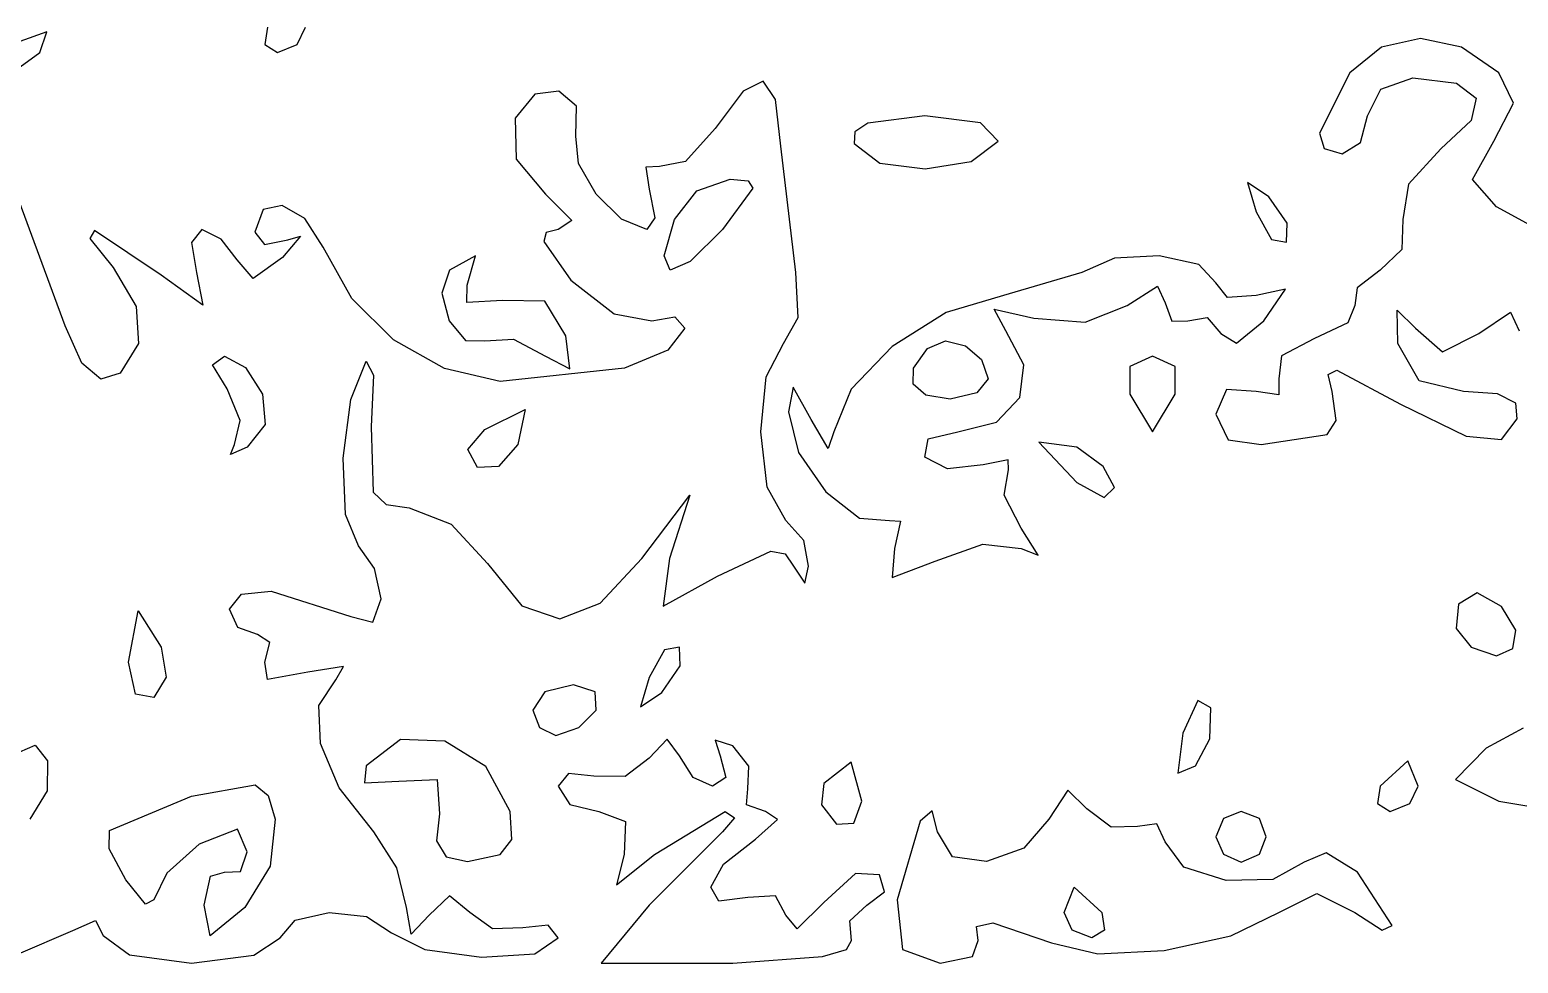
# Model space of a CAD drawing. Extents: x 0 to 282, y 0 to 282.
# Drawn here: x 14.5 to 35.26, y 0 to 13.02 of the extents above; entities that cross this region are included whole.
import ezdxf

# ---------------------------------------------------------------- set-up
doc = ezdxf.new("R2010")
doc.units = 0

msp = doc.modelspace()

# ---------------------------------------------------------------- linework, layer by layer
at = {"layer": 'Layer 1'}
for p, q in [((14.73727, 12.991042), (13.9347, 12.7)), ((14.640256, 12.7), (14.73727, 12.991042)), ((17.8153, 13.0528), (17.780022, 12.810265)), ((18.229814, 12.810265), (18.344467, 13.0528)), ((33.901942, 12.894047), (33.358443, 12.774984)), ((34.471898, 12.774984), (33.901942, 12.894047)), ((14.313937, 12.461875), (14.640256, 12.7)), ((17.780022, 12.810265), (17.956411, 12.700022)), ((17.956411, 12.700022), (18.229814, 12.810265)), ((33.358443, 12.774984), (32.914163, 12.417797)), ((34.995553, 12.417797), (34.471898, 12.774984)), ((24.729699, 12.298722), (24.450784, 12.163674)), ((24.902781, 12.043508), (24.729699, 12.298722)), ((32.914163, 12.417797), (32.490829, 11.575539)), ((33.346316, 12.188491), (33.796108, 12.347241)), ((33.796108, 12.347241), (34.402447, 12.272275)), ((34.402447, 12.272275), (34.678056, 12.065018)), ((35.1984, 11.994463), (34.995553, 12.417797)), ((21.543673, 12.121231), (21.272475, 11.782784)), ((21.881017, 12.16202), (21.543673, 12.121231)), ((22.125757, 11.951456), (21.881017, 12.16202)), ((24.450784, 12.163674), (24.059421, 11.641671)), ((33.161108, 11.818074), (33.346316, 12.188491)), ((34.678056, 12.065018), (34.609705, 11.751928)), ((22.119142, 11.535839), (22.125757, 11.951456)), ((24.976644, 11.394726), (24.902781, 12.043508)), ((34.924997, 11.465296), (35.1984, 11.994463)), ((21.272475, 11.782784), (21.285704, 11.21393)), ((24.059421, 11.641671), (23.644906, 11.17865)), ((26.18931, 11.716632), (26.010166, 11.594813)), ((26.98747, 11.818056), (26.18931, 11.716632)), ((27.763585, 11.721042), (26.98747, 11.818056)), ((28.01053, 11.465278), (27.763585, 11.721042)), ((33.064094, 11.447657), (33.161108, 11.818074)), ((34.609705, 11.751928), (34.184164, 11.359463)), ((22.154419, 11.153295), (22.119142, 11.535839)), ((26.010166, 11.594813), (25.999692, 11.43)), ((25.999692, 11.43), (25.9997, 11.43)), ((25.9997, 11.43), (26.358542, 11.1577)), ((27.631848, 11.181953), (28.01053, 11.465278)), ((32.490829, 11.575539), (32.556975, 11.361116)), ((32.80833, 11.288907), (33.064094, 11.447657)), ((34.625136, 10.927309), (34.924997, 11.465296)), ((21.285704, 11.21393), (21.695809, 10.724454)), ((25.188311, 9.630836), (24.976644, 11.394726)), ((32.556975, 11.361116), (32.80833, 11.288907)), ((34.184164, 11.359463), (33.734372, 10.865574)), ((22.401364, 10.724449), (22.154419, 11.153295)), ((23.283309, 11.112504), (23.09369, 11.099275)), ((23.09369, 11.099275), (23.142198, 10.795004)), ((23.644906, 11.17865), (23.283309, 11.112504)), ((26.358542, 11.1577), (26.991888, 11.077222)), ((26.991888, 11.077222), (27.631848, 11.181953)), ((23.803733, 10.772957), (24.271164, 10.936117)), ((24.588664, 10.808235), (24.165331, 10.230561)), ((24.271164, 10.936117), (24.522518, 10.91021)), ((24.522518, 10.91021), (24.588664, 10.808235)), ((31.785289, 10.689166), (31.485428, 10.887603)), ((31.485428, 10.887603), (31.6089, 10.477499)), ((33.734372, 10.865574), (33.654997, 10.371685)), ((34.960275, 10.548073), (34.625136, 10.927309)), ((14.993019, 8.89001), (14.318331, 10.715636)), ((21.695809, 10.724454), (22.061816, 10.358447)), ((22.754142, 10.374978), (22.401364, 10.724449)), ((23.142198, 10.795004), (23.217163, 10.393719)), ((23.495052, 10.371672), (23.803733, 10.772957)), ((32.041053, 10.318749), (31.785289, 10.689166)), ((17.752959, 10.509477), (17.638857, 10.195284)), ((18.022503, 10.565701), (17.752959, 10.509477)), ((18.33835, 10.3838), (18.022503, 10.565701)), ((18.591358, 9.983617), (18.33835, 10.3838)), ((23.217163, 10.393719), (23.10692, 10.230559)), ((31.6089, 10.4775), (31.820567, 10.093854)), ((31.6089, 10.477499), (31.6089, 10.4775)), ((35.429359, 10.294515), (34.960275, 10.548073)), ((15.403128, 10.217333), (15.336431, 10.106538)), ((16.333579, 9.595562), (15.403128, 10.217333)), ((16.898023, 10.230563), (16.756912, 10.049764)), ((17.171426, 10.098271), (16.898023, 10.230563)), ((17.638857, 10.195284), (17.775559, 10.023305)), ((21.701321, 10.189775), (21.669351, 10.062996)), ((21.872198, 10.230565), (21.701321, 10.189775)), ((22.061816, 10.358447), (21.872198, 10.230565)), ((23.10692, 10.230559), (22.754142, 10.374978)), ((23.351734, 9.863451), (23.495052, 10.371672)), ((24.16533, 10.230561), (23.713333, 9.786281)), ((24.165331, 10.230561), (24.16533, 10.230561)), ((32.032234, 10.054166), (32.041053, 10.318749)), ((33.654997, 10.371685), (33.641768, 9.952761)), ((15.336431, 10.106538), (15.663301, 9.701395)), ((16.756912, 10.049764), (16.827468, 9.63084)), ((17.391912, 9.807229), (17.171426, 10.098271)), ((17.775559, 10.023305), (18.097468, 10.089451)), ((18.273857, 10.137958), (18.026912, 9.842506)), ((18.097468, 10.089451), (18.273857, 10.137958)), ((18.992095, 9.269795), (18.591358, 9.983617)), ((21.669351, 10.062996), (22.048587, 9.525009)), ((31.820567, 10.093854), (32.032234, 10.054166)), ((17.616808, 9.547055), (17.391912, 9.807229)), ((18.026912, 9.842506), (17.616808, 9.547055)), ((20.716897, 9.864557), (20.355299, 9.66612)), ((20.602244, 9.454453), (20.716897, 9.864557)), ((23.433314, 9.666116), (23.351734, 9.863451)), ((23.713333, 9.786281), (23.433314, 9.666116)), ((29.630565, 9.832026), (29.174713, 9.630832)), ((30.255091, 9.864548), (29.630565, 9.832026)), ((30.806858, 9.744934), (30.255091, 9.864548)), ((33.641768, 9.952761), (33.337497, 9.666129)), ((15.663301, 9.701395), (15.98521, 9.158999)), ((16.911253, 9.176638), (16.333579, 9.595562)), ((16.827468, 9.63084), (16.911253, 9.176638)), ((20.3553, 9.66612), (20.248915, 9.343108)), ((20.355299, 9.66612), (20.3553, 9.66612)), ((25.219179, 9.004656), (25.188311, 9.630836)), ((29.1747, 9.63084), (28.08109, 9.31334)), ((29.174713, 9.630832), (29.1747, 9.63084)), ((31.044433, 9.489721), (30.806858, 9.744934)), ((33.337497, 9.666129), (33.015587, 9.419184)), ((20.597834, 9.216328), (20.602244, 9.454453)), ((22.048587, 9.525009), (22.652719, 9.057579)), ((29.80971, 9.172222), (30.233043, 9.441215)), ((30.233043, 9.441215), (30.338877, 9.207499)), ((31.207593, 9.282464), (31.044433, 9.489721)), ((32.018982, 9.401527), (31.608878, 9.313332)), ((31.714711, 8.960554), (32.018982, 9.401527)), ((33.015587, 9.419184), (32.984719, 9.17224)), ((15.98521, 9.158999), (16.016079, 8.643065)), ((19.574732, 8.691571), (18.992095, 9.269795)), ((20.248915, 9.343108), (20.35089, 8.960565)), ((21.096133, 9.242786), (20.597834, 9.216328)), ((21.682626, 9.233966), (21.096133, 9.242786)), ((21.978078, 8.748897), (21.682626, 9.233966)), ((28.08109, 9.31334), (27.285134, 9.075215)), ((29.223216, 8.938506), (29.80971, 9.172222)), ((30.338877, 9.207499), (30.431481, 8.951735)), ((31.608878, 9.313332), (31.207593, 9.282464)), ((32.984719, 9.17224), (32.887705, 8.929705)), ((20.35089, 8.960565), (20.578542, 8.683855)), ((22.652719, 9.057579), (23.177477, 8.960564)), ((23.177477, 8.960564), (23.499387, 9.013481)), ((23.499387, 9.013481), (23.636088, 8.854731)), ((25.011922, 8.643058), (25.219179, 9.004656)), ((27.285134, 9.075215), (26.528868, 8.598964)), ((28.116374, 8.819444), (27.953214, 9.119305)), ((27.953214, 9.119305), (28.50443, 8.995833)), ((28.50443, 8.995833), (29.223216, 8.938506)), ((30.431481, 8.951735), (30.656377, 8.960554)), ((30.656377, 8.960554), (30.92537, 9.004652)), ((30.92537, 9.004652), (31.114988, 8.784165)), ((31.335474, 8.647464), (31.714711, 8.960554)), ((32.887705, 8.929705), (32.420274, 8.713629)), ((33.58444, 8.643073), (33.57562, 9.106094)), ((33.57562, 9.106094), (33.831385, 8.85474)), ((34.71333, 8.784184), (35.154302, 9.079636)), ((35.154302, 9.079636), (35.277775, 8.819462)), ((15.227288, 8.370213), (14.993019, 8.89001)), ((22.035405, 8.290286), (21.978078, 8.748897)), ((23.636088, 8.854731), (23.402373, 8.55046)), ((28.368829, 8.34595), (28.116374, 8.819444)), ((31.114988, 8.784165), (31.335474, 8.647464)), ((33.831385, 8.85474), (34.206211, 8.52842)), ((34.206211, 8.52842), (34.71333, 8.784184)), ((16.016079, 8.643065), (15.761968, 8.230204)), ((20.283044, 8.29194), (19.574732, 8.691571)), ((20.578542, 8.683855), (20.849189, 8.678342)), ((20.849189, 8.678342), (21.246064, 8.7048)), ((21.246064, 8.7048), (21.695856, 8.466675)), ((23.402373, 8.55046), (22.798242, 8.299106)), ((24.774348, 8.177829), (25.011922, 8.643058)), ((26.528868, 8.598964), (25.95781, 8.003651)), ((26.829276, 8.29855), (27.022753, 8.572504)), ((27.022753, 8.572504), (27.274107, 8.679991)), ((27.274107, 8.679991), (27.55192, 8.612191)), ((27.55192, 8.612191), (27.776816, 8.418715)), ((32.420274, 8.713629), (31.961663, 8.471094)), ((33.884301, 8.122725), (33.58444, 8.643073)), ((15.491321, 8.144766), (15.227288, 8.370213)), ((17.047997, 8.343194), (17.215566, 8.466666)), ((17.250844, 8.008055), (17.047997, 8.343194)), ((17.215566, 8.466666), (17.506608, 8.307916)), ((17.506608, 8.307916), (17.744733, 7.937499)), ((18.976112, 7.859777), (19.191086, 8.396112)), ((19.191086, 8.396112), (19.292509, 8.202084)), ((21.695856, 8.466675), (22.035405, 8.290286)), ((27.776816, 8.418715), (27.86942, 8.14917)), ((28.3104, 7.888993), (28.368829, 8.34595)), ((30.1625, 8.466667), (29.845, 8.321146)), ((29.845, 8.321146), (29.845, 7.9375)), ((30.48, 8.321146), (30.1625, 8.466667)), ((30.48, 7.9375), (30.48, 8.321146)), ((31.961663, 8.471094), (31.926385, 8.149184)), ((15.761968, 8.230204), (15.491321, 8.144766)), ((19.292509, 8.202084), (19.261642, 7.478889)), ((21.060808, 8.113897), (20.283044, 8.29194)), ((22.798242, 8.299106), (21.060808, 8.113897)), ((24.698832, 7.40833), (24.774348, 8.177829)), ((26.824315, 8.074205), (26.829276, 8.29855)), ((27.86942, 8.14917), (27.71067, 7.955142)), ((27.86942, 8.14917), (27.86942, 8.14917)), ((31.926385, 8.149184), (31.926385, 7.928698)), ((32.612648, 8.208164), (32.733365, 8.268247)), ((32.667219, 7.972795), (32.612648, 8.208164)), ((32.733365, 8.268247), (33.61972, 7.796406)), ((34.501663, 7.972795), (33.884301, 8.122725)), ((17.436052, 7.567082), (17.250844, 8.008055)), ((17.744733, 7.9375), (17.78442, 7.514166)), ((17.744733, 7.937499), (17.744733, 7.9375)), ((25.148626, 8.034521), (25.08248, 7.690562)), ((25.39998, 7.584729), (25.148626, 8.034521)), ((25.95781, 8.003651), (25.71748, 7.40834)), ((26.997948, 7.922621), (26.824315, 8.074205)), ((27.340253, 7.866948), (26.997948, 7.922621)), ((27.71067, 7.955142), (27.340253, 7.866948)), ((29.845, 7.9375), (30.1625, 7.408333)), ((29.845, 7.9375), (29.845, 7.9375)), ((30.1625, 7.408333), (30.48, 7.9375)), ((31.194371, 7.999253), (31.04444, 7.655295)), ((31.608885, 7.972795), (31.194371, 7.999253)), ((31.926385, 7.928698), (31.608885, 7.972795)), ((32.724545, 7.5671), (32.667219, 7.972795)), ((34.976259, 7.942478), (34.501663, 7.972795)), ((35.229267, 7.809635), (34.976259, 7.942478)), ((18.873586, 7.042324), (18.976112, 7.859777)), ((20.849181, 7.443611), (21.409216, 7.721423)), ((21.409216, 7.721423), (21.307792, 7.231944)), ((25.08248, 7.690562), (25.223591, 7.121156)), ((27.987389, 7.544484), (28.3104, 7.888993)), ((33.61972, 7.796406), (34.536943, 7.351024)), ((35.250765, 7.590803), (35.229267, 7.809635)), ((17.356677, 7.231943), (17.436052, 7.567082)), ((17.78442, 7.514166), (17.533066, 7.196666)), ((19.261642, 7.478889), (19.2881, 6.570485)), ((25.638105, 7.179034), (25.39998, 7.584729)), ((27.446096, 7.408334), (27.987389, 7.544484)), ((31.04444, 7.655295), (31.216419, 7.298107)), ((32.596663, 7.373072), (32.724545, 7.5671)), ((35.03083, 7.302517), (35.250765, 7.590803)), ((20.611056, 7.165798), (20.849181, 7.443611)), ((24.78868, 6.638834), (24.698832, 7.40833)), ((25.71748, 7.40834), (25.638105, 7.179034)), ((26.987485, 7.055556), (27.031582, 7.31132)), ((27.031582, 7.31132), (27.446096, 7.408334)), ((31.216419, 7.298107), (31.67944, 7.231961)), ((31.67944, 7.231961), (32.596663, 7.373072)), ((34.536943, 7.351024), (35.03083, 7.302517)), ((17.299351, 7.095242), (17.356677, 7.231943)), ((17.533066, 7.196666), (17.299351, 7.095242)), ((20.743348, 6.914444), (20.611056, 7.165798)), ((21.307793, 7.231944), (21.0388, 6.927673)), ((21.307792, 7.231944), (21.307793, 7.231944)), ((25.223591, 7.121156), (25.602827, 6.574901)), ((28.575, 7.26723), (29.104167, 6.702785)), ((29.104167, 7.196674), (28.575, 7.26723)), ((28.575, 7.26723), (28.575, 7.26723)), ((29.474584, 6.927681), (29.104167, 7.196674)), ((18.903352, 6.257945), (18.873586, 7.042324)), ((21.0388, 6.927673), (20.743348, 6.914444)), ((27.300575, 6.896806), (26.987485, 7.055556)), ((27.798874, 6.949723), (27.300575, 6.896806)), ((28.147242, 7.020278), (27.798874, 6.949723)), ((28.094325, 6.526389), (28.151652, 6.879167)), ((28.151652, 6.879167), (28.147242, 7.020278)), ((29.633334, 6.632229), (29.474584, 6.927681)), ((29.104167, 6.702785), (29.487813, 6.495528)), ((19.2881, 6.570485), (19.470001, 6.397403)), ((23.036369, 5.644442), (23.706647, 6.526387)), ((23.706647, 6.526387), (23.424425, 5.644442)), ((25.0472, 6.173608), (24.78868, 6.638834)), ((25.602827, 6.574901), (26.074667, 6.207239)), ((28.328041, 6.067778), (28.094325, 6.526389)), ((29.487813, 6.495528), (29.633334, 6.632229)), ((19.085253, 5.820832), (18.903352, 6.257945)), ((19.470001, 6.397403), (19.790809, 6.349999)), ((19.790809, 6.349999), (20.377302, 6.120693)), ((20.377302, 6.120693), (20.884419, 5.573887)), ((25.298554, 5.895796), (25.0472, 6.173608)), ((26.074667, 6.207239), (26.49359, 6.173612)), ((26.49359, 6.173612), (26.64793, 6.164792)), ((26.64793, 6.164792), (26.564146, 5.785556)), ((28.566166, 5.688542), (28.328041, 6.067778)), ((19.310149, 5.503331), (19.085253, 5.820832)), ((25.3647, 5.538608), (25.298554, 5.895796)), ((27.128591, 5.609167), (27.79446, 5.842882)), ((27.79446, 5.842882), (28.328041, 5.785556)), ((22.457037, 5.023221), (23.036369, 5.644442)), ((23.424425, 5.644442), (23.33623, 4.978574)), ((24.094703, 5.397497), (24.835536, 5.745866)), ((24.835536, 5.745866), (25.03728, 5.710036)), ((25.03728, 5.710036), (25.153033, 5.538608)), ((26.564146, 5.785556), (26.528868, 5.379861)), ((26.528868, 5.379861), (27.128591, 5.609167)), ((28.328041, 5.785556), (28.566166, 5.688542)), ((19.402753, 5.079998), (19.310149, 5.503331)), ((20.884419, 5.573887), (21.364527, 4.984638)), ((25.153033, 5.538608), (25.311783, 5.300483)), ((25.311783, 5.300483), (25.3647, 5.538608)), ((23.33623, 4.978574), (24.094703, 5.397497)), ((17.286089, 4.938886), (17.451454, 5.145592)), ((17.451454, 5.145592), (17.868172, 5.19024)), ((17.868172, 5.19024), (18.979419, 4.833053)), ((19.28369, 4.758088), (19.402753, 5.079998)), ((21.364527, 4.984638), (21.894245, 4.802185)), ((21.894245, 4.802185), (22.457037, 5.023221)), ((34.4311, 5.00945), (34.400232, 4.669901)), ((34.691274, 5.16379), (34.4311, 5.00945)), ((34.4311, 5.00945), (34.4311, 5.00945)), ((35.030823, 4.974172), (34.691274, 5.16379)), ((15.874972, 4.198048), (16.011674, 4.912423)), ((16.011674, 4.912423), (16.333583, 4.409715)), ((17.400742, 4.683122), (17.286089, 4.938886)), ((18.979419, 4.833053), (19.28369, 4.758088)), ((35.232568, 4.642891), (35.030823, 4.974172)), ((17.674145, 4.586108), (17.400742, 4.683122)), ((17.846124, 4.471455), (17.674145, 4.586108)), ((34.400232, 4.669901), (34.607489, 4.409727)), ((35.189573, 4.387678), (35.232568, 4.642891)), ((16.333583, 4.409715), (16.399729, 3.990791)), ((16.333583, 4.409715), (16.333583, 4.409715)), ((17.779978, 4.198052), (17.846124, 4.471455)), ((23.353867, 4.370035), (23.1422, 3.986389)), ((23.565534, 4.409723), (23.353867, 4.370035)), ((23.574353, 4.14514), (23.565534, 4.409723)), ((34.607489, 4.409727), (34.961369, 4.284601)), ((34.961369, 4.284601), (35.189573, 4.387678)), ((15.971986, 3.752665), (15.874972, 4.198048)), ((17.815256, 3.955517), (17.779978, 4.198052)), ((16.399729, 3.990791), (16.22775, 3.704159)), ((18.379701, 4.056941), (17.815256, 3.955517)), ((18.878, 4.136316), (18.379701, 4.056941)), ((18.532937, 3.595574), (18.767757, 3.951108)), ((18.767757, 3.951108), (18.878, 4.136316)), ((23.1422, 3.98639), (23.018728, 3.576286)), ((23.1422, 3.986389), (23.1422, 3.98639)), ((23.318589, 3.774723), (23.574353, 4.14514)), ((16.22775, 3.704159), (15.971986, 3.752665)), ((21.68266, 3.783544), (21.5195, 3.52778)), ((22.083945, 3.880558), (21.68266, 3.783544)), ((22.388216, 3.783544), (22.083945, 3.880558)), ((22.401445, 3.52778), (22.388216, 3.783544)), ((23.018728, 3.576286), (23.318589, 3.774723)), ((18.556089, 3.064752), (18.532937, 3.595574)), ((30.793157, 3.664481), (30.5859, 3.21028)), ((30.973956, 3.563058), (30.793157, 3.664481)), ((30.960726, 3.130905), (30.973956, 3.563058)), ((21.5195, 3.52778), (21.612104, 3.285245)), ((21.5195, 3.52778), (21.5195, 3.52778)), ((22.15891, 3.285245), (22.401445, 3.52778)), ((19.669007, 3.118779), (19.191104, 2.75167)), ((20.289123, 3.095628), (19.669007, 3.118779)), ((21.612104, 3.285245), (21.837, 3.175002)), ((21.837, 3.175002), (22.15891, 3.285245)), ((23.393558, 3.12649), (23.142203, 2.857497)), ((23.565537, 2.892775), (23.393558, 3.12649)), ((30.5859, 3.21028), (30.515345, 2.650245)), ((30.5859, 3.21028), (30.5859, 3.21028)), ((30.762289, 2.751669), (30.960726, 3.130905)), ((35.335088, 3.276442), (34.81915, 2.99863)), ((14.362435, 2.950096), (14.572448, 3.039944)), ((14.572448, 3.039944), (14.746081, 2.822212)), ((18.817366, 2.447941), (18.556089, 3.064752)), ((20.862937, 2.741748), (20.289123, 3.095628)), ((24.30637, 3.033886), (24.059426, 3.108851)), ((24.059426, 3.108851), (24.129981, 2.892775)), ((24.531266, 2.747253), (24.30637, 3.033886)), ((34.81915, 2.99863), (34.391407, 2.562067)), ((14.746081, 2.822212), (14.741671, 2.403287)), ((19.1911, 2.75167), (19.169051, 2.513545)), ((19.191104, 2.75167), (19.1911, 2.75167)), ((21.201934, 2.11667), (20.862937, 2.741748)), ((23.1422, 2.8575), (22.807061, 2.601736)), ((23.142203, 2.857497), (23.1422, 2.8575)), ((23.755155, 2.588504), (23.565537, 2.892775)), ((24.129981, 2.892775), (24.209356, 2.588504)), ((24.518037, 2.434163), (24.531266, 2.747253)), ((25.960046, 2.804581), (25.5764, 2.50472)), ((26.105567, 2.257775), (25.960046, 2.804581)), ((30.515345, 2.650245), (30.762289, 2.751669)), ((33.725556, 2.822228), (33.3375, 2.46945)), ((33.866667, 2.46945), (33.725556, 2.822228)), ((19.169051, 2.513545), (19.649711, 2.540003)), ((19.649711, 2.540003), (20.183288, 2.562052)), ((20.183288, 2.562052), (20.214156, 2.081392)), ((22.01331, 2.645833), (21.872199, 2.469444)), ((22.366088, 2.610555), (22.01331, 2.645833)), ((22.807061, 2.601736), (22.366088, 2.610555)), ((24.024148, 2.469441), (23.755155, 2.588504)), ((24.209356, 2.588504), (24.024148, 2.469441)), ((25.5764, 2.50472), (25.545532, 2.209268)), ((25.5764, 2.50472), (25.5764, 2.50472)), ((34.391407, 2.562067), (34.995539, 2.257796)), ((14.741671, 2.403287), (14.499136, 2.010823)), ((15.610384, 1.852074), (16.756913, 2.328326)), ((16.756913, 2.328326), (17.643267, 2.487077)), ((17.643267, 2.487077), (17.823515, 2.338248)), ((17.823515, 2.338248), (17.921083, 2.010826)), ((19.296924, 1.834438), (18.817366, 2.447941)), ((21.872199, 2.469444), (22.035359, 2.21368)), ((24.495989, 2.209267), (24.518037, 2.434163)), ((28.980683, 2.412115), (28.7161, 2.01083)), ((29.245267, 2.151941), (28.980683, 2.412115)), ((33.3375, 2.46945), (33.302222, 2.226915)), ((33.3375, 2.46945), (33.3375, 2.46945)), ((33.752014, 2.226915), (33.866667, 2.46945)), ((20.214156, 2.081392), (20.172815, 1.705463)), ((21.223983, 1.724204), (21.201934, 2.11667)), ((22.035359, 2.21368), (22.436644, 2.116666)), ((22.436644, 2.116666), (22.811471, 1.975555)), ((23.212756, 1.516943), (24.200534, 2.116666)), ((24.200534, 2.116666), (24.328416, 2.028472)), ((24.764982, 2.116663), (24.495989, 2.209267)), ((24.932552, 2.00201), (24.764982, 2.116663)), ((25.545532, 2.209268), (25.752789, 1.940275)), ((25.995324, 1.953504), (26.105567, 2.257775)), ((27.090568, 2.127137), (26.921345, 1.979962)), ((27.16388, 1.834441), (27.090568, 2.127137)), ((29.584816, 1.896177), (29.245267, 2.151941)), ((31.397278, 2.116668), (31.154743, 2.019654)), ((31.653042, 2.019654), (31.397278, 2.116668)), ((33.302222, 2.226915), (33.478611, 2.116672)), ((33.478611, 2.116672), (33.752014, 2.226915)), ((34.995539, 2.257796), (36.265539, 2.046129)), ((17.396323, 1.869714), (16.862746, 1.658046)), ((17.533024, 1.552213), (17.396323, 1.869714)), ((17.921083, 2.010826), (17.854937, 1.353778)), ((22.811471, 1.975555), (22.789422, 1.516943)), ((24.328416, 2.028472), (24.165256, 1.834444)), ((24.623871, 1.728607), (24.932552, 2.00201)), ((25.752789, 1.940275), (25.995324, 1.953504)), ((26.921345, 1.979962), (26.599435, 0.88194)), ((28.7161, 2.01083), (28.369386, 1.606238)), ((28.7161, 2.01083), (28.7161, 2.01083)), ((29.950823, 1.904996), (29.584816, 1.896177)), ((30.224226, 1.944684), (29.950823, 1.904996)), ((30.338879, 1.693329), (30.224226, 1.944684)), ((31.154743, 2.019654), (31.0445, 1.76389)), ((31.750056, 1.76389), (31.653042, 2.019654)), ((15.605974, 1.594105), (15.610384, 1.852074)), ((19.618834, 1.331732), (19.296924, 1.834438)), ((20.172815, 1.705463), (20.30676, 1.481669)), ((21.060823, 1.516947), (21.223983, 1.724204)), ((24.165256, 1.834444), (23.142196, 0.811384)), ((24.175733, 1.383546), (24.623871, 1.728607)), ((27.371688, 1.48497), (27.16388, 1.834441)), ((30.597399, 1.341654), (30.338879, 1.693329)), ((31.0445, 1.76389), (31.154743, 1.521355)), ((31.0445, 1.76389), (31.0445, 1.76389)), ((31.653042, 1.521355), (31.750056, 1.76389)), ((15.83969, 1.164156), (15.605974, 1.594105)), ((16.862746, 1.658046), (16.412954, 1.256761)), ((17.44042, 1.278811), (17.533024, 1.552213)), ((20.30676, 1.481669), (20.60607, 1.416626)), ((20.60607, 1.416626), (21.060823, 1.516947)), ((22.789422, 1.516943), (22.683588, 1.093609)), ((22.683588, 1.093609), (23.212756, 1.516943)), ((27.847386, 1.419927), (27.371688, 1.48497)), ((28.369386, 1.606238), (27.847386, 1.419927)), ((31.154743, 1.521355), (31.397278, 1.411112)), ((31.397278, 1.411112), (31.653042, 1.521355)), ((32.58343, 1.538989), (32.279159, 1.411107)), ((33.019993, 1.269996), (32.58343, 1.538989)), ((16.412954, 1.256761), (16.227746, 0.881934)), ((17.021496, 1.212665), (17.215524, 1.269991)), ((17.215524, 1.269991), (17.44042, 1.278811)), ((17.854937, 1.353778), (17.497749, 0.776106)), ((19.755535, 0.776108), (19.618834, 1.331732)), ((24.0021, 1.058329), (24.175733, 1.383546)), ((26.017345, 1.252357), (25.576372, 0.846662)), ((26.352484, 1.234718), (26.017345, 1.252357)), ((31.189956, 1.155343), (30.597399, 1.341654)), ((32.279159, 1.411107), (31.842045, 1.16747)), ((33.505062, 0.524753), (33.019993, 1.269996)), ((16.113093, 0.824608), (15.83969, 1.164156)), ((16.933302, 0.81138), (17.021496, 1.212665)), ((24.112895, 0.865404), (24.0021, 1.058329)), ((26.42304, 0.996592), (26.352484, 1.234718)), ((28.927767, 0.70555), (29.068878, 1.058328)), ((29.068878, 1.058328), (29.456934, 0.70555)), ((31.842045, 1.16747), (31.189956, 1.155343)), ((16.227746, 0.881934), (16.113093, 0.824608)), ((20.355258, 0.939268), (20.073035, 0.670275)), ((20.63748, 0.705553), (20.355258, 0.939268)), ((24.518038, 0.917218), (24.112895, 0.865404)), ((24.901684, 0.939267), (24.518038, 0.917218)), ((25.047205, 0.670273), (24.901684, 0.939267)), ((25.576372, 0.846662), (25.205955, 0.480655)), ((26.176095, 0.811384), (26.42304, 0.996592)), ((26.599435, 0.88194), (26.6744, 0.189613)), ((31.926385, 0.705551), (32.455552, 0.970135)), ((32.455552, 0.970135), (32.984715, 0.705551)), ((17.017087, 0.383637), (16.933302, 0.81138)), ((17.497747, 0.776103), (17.017087, 0.383637)), ((17.497749, 0.776106), (17.497747, 0.776103)), ((18.199461, 0.601924), (18.67516, 0.705553)), ((18.67516, 0.705553), (19.197161, 0.650431)), ((19.197161, 0.650431), (19.543873, 0.42333)), ((19.821681, 0.405691), (19.755535, 0.776108)), ((20.073035, 0.670275), (19.821681, 0.405691)), ((20.95498, 0.480657), (20.63748, 0.705553)), ((23.142196, 0.811384), (22.471918, -0.000005)), ((25.205955, 0.480655), (25.047205, 0.670273)), ((25.93797, 0.590898), (26.176095, 0.811384)), ((29.04242, 0.463015), (28.927767, 0.70555)), ((29.456934, 0.70555), (29.492212, 0.463015)), ((29.456934, 0.70555), (29.456934, 0.70555)), ((31.256659, 0.381436), (31.926385, 0.705551)), ((32.984715, 0.705551), (33.367259, 0.461363)), ((14.340407, 0.13284), (15.098879, 0.458608)), ((15.098879, 0.458608), (15.416379, 0.59531)), ((15.416379, 0.59531), (15.522213, 0.388053)), ((17.991653, 0.352775), (18.199461, 0.601924)), ((19.543873, 0.42333), (20.011854, 0.189064)), ((21.378314, 0.493886), (20.95498, 0.480657)), ((21.731092, 0.529164), (21.378314, 0.493886)), ((21.872203, 0.352775), (21.731092, 0.529164)), ((25.964428, 0.317495), (25.93797, 0.590898)), ((27.704623, 0.51042), (27.935582, 0.56444)), ((27.728325, 0.317495), (27.704623, 0.51042)), ((27.935582, 0.56444), (28.751385, 0.282217)), ((29.315823, 0.352772), (29.04242, 0.463015)), ((29.492212, 0.463015), (29.315823, 0.352772)), ((33.367259, 0.461363), (33.505062, 0.524753)), ((15.522213, 0.388053), (15.88822, 0.114649)), ((17.625647, 0.11024), (17.991653, 0.352775)), ((21.543128, 0.130635), (21.872203, 0.352775)), ((25.893871, 0.193472), (25.964428, 0.317495)), ((27.64895, 0.092599), (27.728325, 0.317495)), ((28.751385, 0.282217), (29.401268, 0.130082)), ((30.325657, 0.176384), (31.256659, 0.381436)), ((15.88822, 0.114649), (16.756933, -0.000003)), ((16.756933, -0.000003), (17.625647, 0.11024)), ((20.011854, 0.189064), (20.800642, 0.083781)), ((20.800642, 0.083781), (21.543128, 0.130635)), ((24.306368, -0.000005), (25.558732, 0.092599)), ((25.558732, 0.092599), (25.893871, 0.193472)), ((26.6744, 0.189613), (27.199158, -0.000005)), ((27.199158, -0.000005), (27.64895, 0.092599)), ((29.401268, 0.130082), (30.325657, 0.176384)), ((22.471918, -0.000005), (24.306368, -0.000005))]:
    msp.add_line(p, q, dxfattribs=at)

doc.saveas('drawing.dxf')
